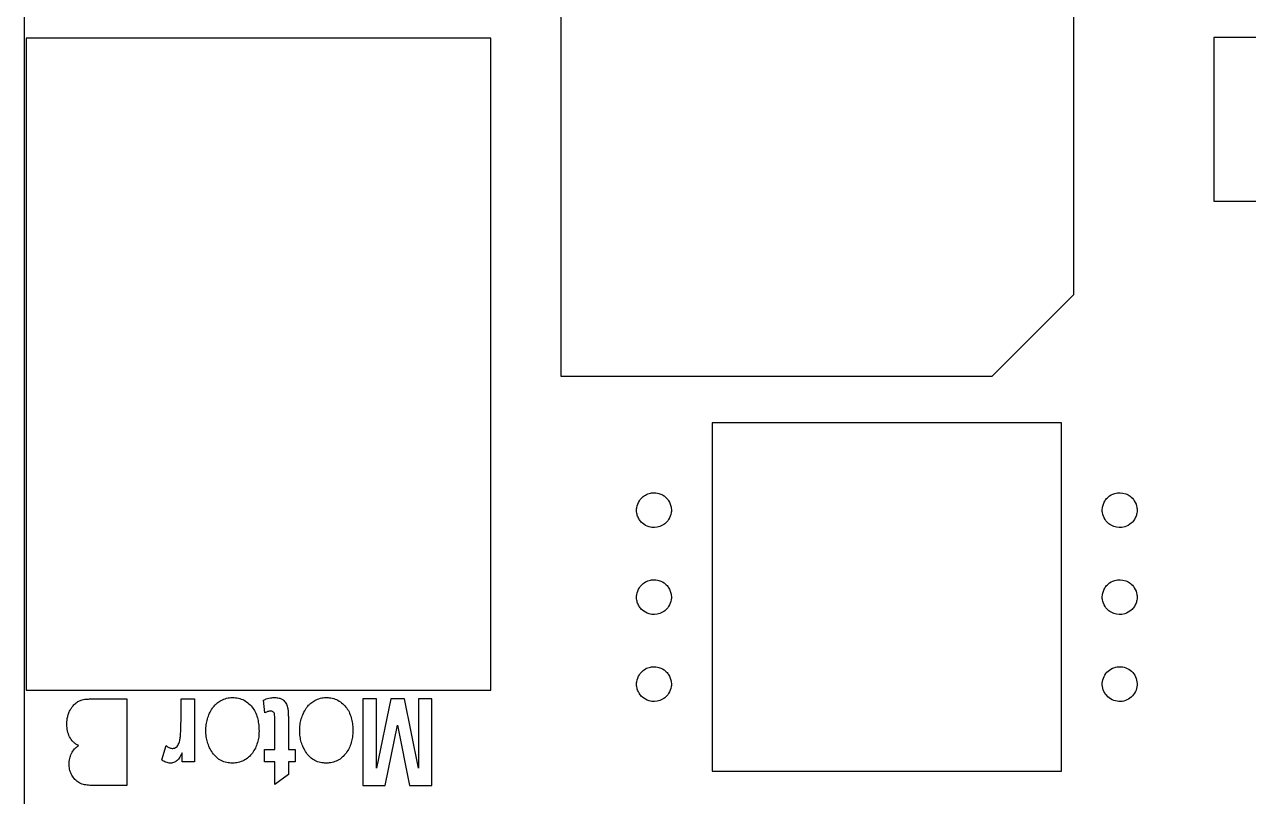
# Model space of a CAD drawing. Header units: millimetres. Extents: x -165 to 165, y -165 to 165.
# Drawn here: x 15.16 to 36.26, y 82.37 to 95.68 of the extents above; entities that cross this region are included whole.
import ezdxf

# ---------------------------------------------------------------- set-up
doc = ezdxf.new("R2010")
doc.units = ezdxf.units.MM
doc.layers.get('0').update_dxf_attribs({"linetype": 'CONTINUOUS'})

msp = doc.modelspace()

# ---------------------------------------------------------------- linework, layer by layer
for p, q in [((16.504, 84.055), (16.924, 84.055)), ((16.924, 84.055), (16.924, 82.555)), ((17.859, 83.718), (17.859, 84.055)), ((17.859, 84.055), (18.093, 84.055)), ((18.093, 84.055), (18.093, 82.964)), ((19.302, 83.812), (19.281, 84.031)), ((19.476, 83.178), (19.476, 83.629)), ((19.71, 83.659), (19.71, 83.178)), ((17.528, 82.999), (17.602, 83.245)), ((17.878, 82.964), (17.878, 83.119)), ((19.3, 82.964), (19.3, 83.178)), ((19.3, 83.178), (19.476, 83.178)), ((19.71, 83.178), (19.826, 83.178)), ((19.826, 83.178), (19.826, 82.964)), ((18.093, 82.964), (17.878, 82.964)), ((19.476, 82.964), (19.3, 82.964)), ((19.476, 82.574), (19.476, 82.964)), ((19.826, 82.964), (19.71, 82.964)), ((19.71, 82.964), (19.71, 82.745)), ((19.71, 82.745), (19.476, 82.574)), ((16.924, 82.555), (16.42, 82.555))]:
    msp.add_line(p, q)
for points in [[(15.161, 104.686), (58.161, 104.686), (58.161, 61.686), (15.161, 61.686)], [(24.405, 89.617), (31.838, 89.617), (33.247, 91.026), (33.247, 97.251), (32.041, 98.458), (24.405, 98.458)], [(15.192, 84.199), (23.199, 84.199), (23.199, 95.444), (15.192, 95.444)], [(37.67, 95.46), (35.658, 95.46), (35.658, 92.634), (37.67, 92.634)], [(33.035, 88.814), (27.01, 88.814), (27.01, 82.806), (33.035, 82.806)], [(22.184, 84.055), (21.95, 84.055), (21.95, 82.855), (21.711, 84.055), (21.473, 84.055), (21.229, 82.855), (21.229, 84.055), (20.995, 84.055), (20.995, 82.555), (21.378, 82.555), (21.589, 83.598), (21.797, 82.555), (22.184, 82.555)]]:
    msp.add_lwpolyline(points, close=True)
for points, knots in [([(26.113, 87.025), (26.05, 87.002), (25.987, 87), (25.924, 87.019), (25.881, 87.032), (25.843, 87.053), (25.81, 87.083), (25.792, 87.099), (25.776, 87.117), (25.762, 87.137), (25.748, 87.158), (25.736, 87.18), (25.728, 87.203), (25.72, 87.226), (25.714, 87.25), (25.711, 87.275), (25.709, 87.3), (25.709, 87.324), (25.713, 87.347), (25.719, 87.392), (25.734, 87.433), (25.758, 87.469), (25.794, 87.526), (25.844, 87.565), (25.906, 87.588)], [0.5, 0.5, 0.5, 0.5, 0.625, 0.625, 0.625, 0.6875, 0.6875, 0.6875, 0.71875, 0.71875, 0.71875, 0.75, 0.75, 0.75, 0.78125, 0.78125, 0.78125, 0.8125, 0.8125, 0.8125, 0.875, 0.875, 0.875, 1, 1, 1, 1]), ([(25.906, 87.588), (25.934, 87.598), (25.962, 87.604), (25.99, 87.606), (26.026, 87.608), (26.061, 87.604), (26.096, 87.594), (26.139, 87.581), (26.177, 87.56), (26.209, 87.53), (26.227, 87.514), (26.243, 87.496), (26.257, 87.476), (26.271, 87.455), (26.283, 87.433), (26.291, 87.41), (26.3, 87.386), (26.305, 87.362), (26.308, 87.338), (26.31, 87.313), (26.31, 87.289), (26.307, 87.265), (26.301, 87.221), (26.286, 87.18), (26.261, 87.143), (26.225, 87.087), (26.176, 87.048), (26.113, 87.025)], [0, 0, 0, 0, 0.0625, 0.0625, 0.0625, 0.125, 0.125, 0.125, 0.1875, 0.1875, 0.1875, 0.21875, 0.21875, 0.21875, 0.25, 0.25, 0.25, 0.28125, 0.28125, 0.28125, 0.3125, 0.3125, 0.3125, 0.375, 0.375, 0.375, 0.5, 0.5, 0.5, 0.5]), ([(33.932, 87.025), (33.869, 87.048), (33.82, 87.088), (33.784, 87.143), (33.759, 87.181), (33.744, 87.222), (33.738, 87.265), (33.735, 87.289), (33.735, 87.313), (33.737, 87.338), (33.74, 87.363), (33.745, 87.387), (33.754, 87.41), (33.763, 87.433), (33.774, 87.455), (33.788, 87.476), (33.802, 87.497), (33.818, 87.515), (33.836, 87.53), (33.869, 87.56), (33.907, 87.581), (33.949, 87.594), (34.013, 87.613), (34.077, 87.611), (34.139, 87.588)], [0, 0, 0, 0, 0.125, 0.125, 0.125, 0.1875, 0.1875, 0.1875, 0.21875, 0.21875, 0.21875, 0.25, 0.25, 0.25, 0.28125, 0.28125, 0.28125, 0.3125, 0.3125, 0.3125, 0.375, 0.375, 0.375, 0.5, 0.5, 0.5, 0.5]), ([(34.139, 87.588), (34.167, 87.578), (34.192, 87.564), (34.214, 87.547), (34.243, 87.526), (34.268, 87.5), (34.287, 87.469), (34.312, 87.432), (34.327, 87.391), (34.333, 87.347), (34.336, 87.323), (34.336, 87.299), (34.334, 87.275), (34.331, 87.25), (34.325, 87.226), (34.317, 87.203), (34.308, 87.179), (34.297, 87.157), (34.283, 87.137), (34.269, 87.116), (34.253, 87.098), (34.235, 87.083), (34.202, 87.053), (34.164, 87.032), (34.122, 87.019), (34.057, 87), (33.994, 87.002), (33.932, 87.025)], [0, 0, 0, 0, 0.0625, 0.0625, 0.0625, 0.125, 0.125, 0.125, 0.1875, 0.1875, 0.1875, 0.21875, 0.21875, 0.21875, 0.25, 0.25, 0.25, 0.28125, 0.28125, 0.28125, 0.3125, 0.3125, 0.3125, 0.375, 0.375, 0.375, 0.5, 0.5, 0.5, 0.5]), ([(26.113, 85.525), (26.05, 85.502), (25.987, 85.5), (25.924, 85.519), (25.881, 85.532), (25.843, 85.553), (25.81, 85.583), (25.792, 85.599), (25.776, 85.617), (25.762, 85.637), (25.748, 85.658), (25.736, 85.68), (25.728, 85.703), (25.72, 85.726), (25.714, 85.75), (25.711, 85.775), (25.709, 85.8), (25.709, 85.824), (25.713, 85.847), (25.719, 85.892), (25.734, 85.933), (25.758, 85.969), (25.794, 86.026), (25.844, 86.065), (25.906, 86.088)], [0.5, 0.5, 0.5, 0.5, 0.625, 0.625, 0.625, 0.6875, 0.6875, 0.6875, 0.71875, 0.71875, 0.71875, 0.75, 0.75, 0.75, 0.78125, 0.78125, 0.78125, 0.8125, 0.8125, 0.8125, 0.875, 0.875, 0.875, 1, 1, 1, 1]), ([(25.906, 86.088), (25.934, 86.098), (25.962, 86.104), (25.99, 86.106), (26.026, 86.108), (26.061, 86.104), (26.096, 86.094), (26.139, 86.081), (26.177, 86.06), (26.209, 86.03), (26.227, 86.014), (26.243, 85.996), (26.257, 85.976), (26.271, 85.955), (26.283, 85.933), (26.291, 85.91), (26.3, 85.886), (26.305, 85.862), (26.308, 85.838), (26.31, 85.813), (26.31, 85.789), (26.307, 85.765), (26.301, 85.721), (26.286, 85.68), (26.261, 85.643), (26.225, 85.587), (26.176, 85.548), (26.113, 85.525)], [0, 0, 0, 0, 0.0625, 0.0625, 0.0625, 0.125, 0.125, 0.125, 0.1875, 0.1875, 0.1875, 0.21875, 0.21875, 0.21875, 0.25, 0.25, 0.25, 0.28125, 0.28125, 0.28125, 0.3125, 0.3125, 0.3125, 0.375, 0.375, 0.375, 0.5, 0.5, 0.5, 0.5]), ([(33.932, 85.525), (33.869, 85.548), (33.82, 85.588), (33.784, 85.643), (33.759, 85.681), (33.744, 85.722), (33.738, 85.765), (33.735, 85.789), (33.735, 85.813), (33.737, 85.838), (33.74, 85.863), (33.745, 85.887), (33.754, 85.91), (33.763, 85.933), (33.774, 85.955), (33.788, 85.976), (33.802, 85.997), (33.818, 86.015), (33.836, 86.03), (33.869, 86.06), (33.907, 86.081), (33.949, 86.094), (34.013, 86.113), (34.077, 86.111), (34.139, 86.088)], [0, 0, 0, 0, 0.125, 0.125, 0.125, 0.1875, 0.1875, 0.1875, 0.21875, 0.21875, 0.21875, 0.25, 0.25, 0.25, 0.28125, 0.28125, 0.28125, 0.3125, 0.3125, 0.3125, 0.375, 0.375, 0.375, 0.5, 0.5, 0.5, 0.5]), ([(34.139, 86.088), (34.167, 86.078), (34.192, 86.064), (34.214, 86.047), (34.243, 86.026), (34.268, 86), (34.287, 85.969), (34.312, 85.932), (34.327, 85.891), (34.333, 85.847), (34.336, 85.823), (34.336, 85.799), (34.334, 85.775), (34.331, 85.75), (34.325, 85.726), (34.317, 85.703), (34.308, 85.679), (34.297, 85.657), (34.283, 85.637), (34.269, 85.616), (34.253, 85.598), (34.235, 85.583), (34.202, 85.553), (34.164, 85.532), (34.122, 85.519), (34.057, 85.5), (33.994, 85.502), (33.932, 85.525)], [0, 0, 0, 0, 0.0625, 0.0625, 0.0625, 0.125, 0.125, 0.125, 0.1875, 0.1875, 0.1875, 0.21875, 0.21875, 0.21875, 0.25, 0.25, 0.25, 0.28125, 0.28125, 0.28125, 0.3125, 0.3125, 0.3125, 0.375, 0.375, 0.375, 0.5, 0.5, 0.5, 0.5]), ([(25.906, 84.588), (25.934, 84.598), (25.962, 84.604), (25.99, 84.606), (26.026, 84.608), (26.061, 84.604), (26.096, 84.594), (26.139, 84.581), (26.177, 84.56), (26.209, 84.53), (26.227, 84.514), (26.243, 84.496), (26.257, 84.476), (26.271, 84.455), (26.283, 84.433), (26.291, 84.41), (26.3, 84.386), (26.305, 84.362), (26.308, 84.338), (26.31, 84.313), (26.31, 84.289), (26.307, 84.265), (26.301, 84.221), (26.286, 84.18), (26.261, 84.143), (26.225, 84.087), (26.176, 84.048), (26.113, 84.025)], [0, 0, 0, 0, 0.0625, 0.0625, 0.0625, 0.125, 0.125, 0.125, 0.1875, 0.1875, 0.1875, 0.21875, 0.21875, 0.21875, 0.25, 0.25, 0.25, 0.28125, 0.28125, 0.28125, 0.3125, 0.3125, 0.3125, 0.375, 0.375, 0.375, 0.5, 0.5, 0.5, 0.5]), ([(33.932, 84.025), (33.894, 84.039), (33.861, 84.059), (33.832, 84.086), (33.803, 84.113), (33.78, 84.144), (33.763, 84.181), (33.746, 84.217), (33.737, 84.255), (33.736, 84.294), (33.734, 84.334), (33.74, 84.373), (33.754, 84.41), (33.767, 84.447), (33.788, 84.48), (33.815, 84.51), (33.842, 84.539), (33.873, 84.562), (33.91, 84.579), (33.946, 84.595), (33.984, 84.605), (34.023, 84.606), (34.063, 84.608), (34.101, 84.602), (34.139, 84.588)], [0, 0, 0, 0, 0.0625, 0.0625, 0.0625, 0.125, 0.125, 0.125, 0.1875, 0.1875, 0.1875, 0.25, 0.25, 0.25, 0.3125, 0.3125, 0.3125, 0.375, 0.375, 0.375, 0.4375, 0.4375, 0.4375, 0.5, 0.5, 0.5, 0.5]), ([(26.113, 84.025), (26.05, 84.002), (25.987, 84), (25.924, 84.019), (25.881, 84.032), (25.843, 84.053), (25.81, 84.083), (25.792, 84.099), (25.776, 84.117), (25.762, 84.137), (25.748, 84.158), (25.736, 84.18), (25.728, 84.203), (25.72, 84.226), (25.714, 84.25), (25.711, 84.275), (25.709, 84.3), (25.709, 84.324), (25.713, 84.347), (25.719, 84.392), (25.734, 84.433), (25.758, 84.469), (25.794, 84.526), (25.844, 84.565), (25.906, 84.588)], [0.5, 0.5, 0.5, 0.5, 0.625, 0.625, 0.625, 0.6875, 0.6875, 0.6875, 0.71875, 0.71875, 0.71875, 0.75, 0.75, 0.75, 0.78125, 0.78125, 0.78125, 0.8125, 0.8125, 0.8125, 0.875, 0.875, 0.875, 1, 1, 1, 1]), ([(34.139, 84.588), (34.177, 84.574), (34.21, 84.554), (34.239, 84.527), (34.268, 84.5), (34.291, 84.468), (34.308, 84.432), (34.325, 84.396), (34.334, 84.358), (34.335, 84.318), (34.337, 84.278), (34.331, 84.24), (34.317, 84.203), (34.303, 84.166), (34.283, 84.133), (34.256, 84.103), (34.229, 84.074), (34.198, 84.051), (34.161, 84.034), (34.125, 84.017), (34.087, 84.008), (34.048, 84.006), (34.008, 84.005), (33.97, 84.011), (33.932, 84.025)], [0, 0, 0, 0, 0.0625, 0.0625, 0.0625, 0.125, 0.125, 0.125, 0.1875, 0.1875, 0.1875, 0.25, 0.25, 0.25, 0.3125, 0.3125, 0.3125, 0.375, 0.375, 0.375, 0.4375, 0.4375, 0.4375, 0.5, 0.5, 0.5, 0.5]), ([(15.891, 83.614), (15.892, 83.643), (15.893, 83.665), (15.895, 83.681), (15.897, 83.702), (15.901, 83.724), (15.906, 83.747), (15.911, 83.767), (15.917, 83.789), (15.926, 83.811), (15.934, 83.832), (15.944, 83.852), (15.955, 83.871), (15.965, 83.886), (15.975, 83.901), (15.985, 83.915), (16.003, 83.938), (16.021, 83.957), (16.04, 83.974), (16.058, 83.989), (16.076, 84.002), (16.095, 84.012), (16.104, 84.017), (16.115, 84.022), (16.125, 84.026), (16.132, 84.029), (16.143, 84.032), (16.157, 84.036)], [0, 0, 0, 0, 0.125, 0.125, 0.125, 0.25, 0.25, 0.25, 0.375, 0.375, 0.375, 0.5, 0.5, 0.5, 0.6, 0.6, 0.6, 0.75, 0.75, 0.75, 0.875, 0.875, 0.875, 0.9375, 0.9375, 0.9375, 1, 1, 1, 1]), ([(16.157, 84.036), (16.174, 84.04), (16.188, 84.042), (16.2, 84.044), (16.21, 84.045), (16.224, 84.046), (16.243, 84.048), (16.269, 84.05), (16.298, 84.051), (16.33, 84.052), (16.365, 84.053), (16.394, 84.054), (16.417, 84.054), (16.437, 84.054), (16.466, 84.055), (16.504, 84.055)], [0, 0, 0, 0, 0.125, 0.125, 0.125, 0.25, 0.25, 0.25, 0.5, 0.5, 0.5, 0.75, 0.75, 0.75, 1, 1, 1, 1]), ([(18.287, 83.503), (18.288, 83.525), (18.288, 83.542), (18.289, 83.554), (18.29, 83.57), (18.292, 83.587), (18.294, 83.605), (18.298, 83.639), (18.305, 83.672), (18.314, 83.705), (18.334, 83.773), (18.362, 83.835), (18.399, 83.889), (18.411, 83.906), (18.425, 83.923), (18.441, 83.941), (18.452, 83.953), (18.464, 83.964), (18.477, 83.976), (18.499, 83.994), (18.523, 84.011), (18.549, 84.025), (18.579, 84.041), (18.611, 84.054), (18.644, 84.062), (18.66, 84.066), (18.677, 84.069), (18.694, 84.071), (18.705, 84.072), (18.722, 84.073), (18.745, 84.074)], [0, 0, 0, 0, 0.0625, 0.0625, 0.0625, 0.125, 0.125, 0.125, 0.25, 0.25, 0.25, 0.5, 0.5, 0.5, 0.581633, 0.581633, 0.581633, 0.642857, 0.642857, 0.642857, 0.75, 0.75, 0.75, 0.875, 0.875, 0.875, 0.9375, 0.9375, 0.9375, 1, 1, 1, 1]), ([(18.745, 84.074), (18.768, 84.074), (18.785, 84.073), (18.797, 84.071), (18.814, 84.07), (18.831, 84.067), (18.848, 84.063), (18.882, 84.055), (18.914, 84.043), (18.945, 84.027), (18.975, 84.011), (19.004, 83.991), (19.03, 83.967), (19.057, 83.943), (19.08, 83.917), (19.099, 83.89), (19.137, 83.837), (19.164, 83.774), (19.181, 83.7), (19.189, 83.669), (19.194, 83.635), (19.198, 83.598), (19.2, 83.581), (19.201, 83.564), (19.202, 83.546), (19.202, 83.534), (19.203, 83.517), (19.203, 83.494)], [0, 0, 0, 0, 0.0625, 0.0625, 0.0625, 0.125, 0.125, 0.125, 0.25, 0.25, 0.25, 0.375, 0.375, 0.375, 0.5, 0.5, 0.5, 0.75, 0.75, 0.75, 0.875, 0.875, 0.875, 0.9375, 0.9375, 0.9375, 1, 1, 1, 1]), ([(19.281, 84.031), (19.301, 84.04), (19.316, 84.047), (19.326, 84.05), (19.34, 84.056), (19.356, 84.06), (19.374, 84.064), (19.391, 84.068), (19.407, 84.07), (19.422, 84.072), (19.433, 84.073), (19.45, 84.074), (19.472, 84.074)], [0.0000001, 0.0000001, 0.0000001, 0.0000001, 0.25, 0.25, 0.25, 0.5, 0.5, 0.5, 0.75, 0.75, 0.75, 1, 1, 1, 1]), ([(19.472, 84.074), (19.489, 84.074), (19.501, 84.073), (19.51, 84.072), (19.522, 84.071), (19.535, 84.069), (19.548, 84.065), (19.566, 84.061), (19.582, 84.054), (19.595, 84.047), (19.603, 84.043), (19.61, 84.038), (19.617, 84.033), (19.637, 84.018), (19.654, 83.999), (19.667, 83.976), (19.674, 83.965), (19.679, 83.953), (19.684, 83.941), (19.687, 83.933), (19.69, 83.921), (19.695, 83.905)], [0, 0, 0, 0, 0.125, 0.125, 0.125, 0.25, 0.25, 0.25, 0.416667, 0.416667, 0.416667, 0.5, 0.5, 0.5, 0.75, 0.75, 0.75, 0.875, 0.875, 0.875, 1, 1, 1, 1]), ([(19.904, 83.503), (19.905, 83.525), (19.905, 83.542), (19.906, 83.554), (19.907, 83.57), (19.908, 83.587), (19.911, 83.605), (19.915, 83.639), (19.922, 83.672), (19.931, 83.705), (19.95, 83.773), (19.979, 83.835), (20.016, 83.889), (20.028, 83.906), (20.042, 83.923), (20.058, 83.941), (20.069, 83.953), (20.081, 83.964), (20.094, 83.976), (20.116, 83.994), (20.14, 84.011), (20.166, 84.025), (20.196, 84.041), (20.227, 84.054), (20.261, 84.062), (20.277, 84.066), (20.294, 84.069), (20.311, 84.071), (20.322, 84.072), (20.339, 84.073), (20.362, 84.074)], [0, 0, 0, 0, 0.0625, 0.0625, 0.0625, 0.125, 0.125, 0.125, 0.25, 0.25, 0.25, 0.5, 0.5, 0.5, 0.581633, 0.581633, 0.581633, 0.642857, 0.642857, 0.642857, 0.75, 0.75, 0.75, 0.875, 0.875, 0.875, 0.9375, 0.9375, 0.9375, 1, 1, 1, 1]), ([(20.362, 84.074), (20.385, 84.074), (20.402, 84.073), (20.413, 84.071), (20.431, 84.07), (20.448, 84.067), (20.465, 84.063), (20.499, 84.055), (20.531, 84.043), (20.562, 84.027), (20.592, 84.011), (20.621, 83.991), (20.647, 83.967), (20.674, 83.943), (20.697, 83.917), (20.716, 83.89), (20.754, 83.837), (20.781, 83.774), (20.798, 83.7), (20.806, 83.669), (20.811, 83.635), (20.815, 83.598), (20.817, 83.581), (20.818, 83.564), (20.819, 83.546), (20.819, 83.534), (20.82, 83.517), (20.82, 83.494)], [0, 0, 0, 0, 0.0625, 0.0625, 0.0625, 0.125, 0.125, 0.125, 0.25, 0.25, 0.25, 0.375, 0.375, 0.375, 0.5, 0.5, 0.5, 0.75, 0.75, 0.75, 0.875, 0.875, 0.875, 0.9375, 0.9375, 0.9375, 1, 1, 1, 1]), ([(19.404, 83.84), (19.393, 83.84), (19.384, 83.839), (19.378, 83.837), (19.37, 83.836), (19.362, 83.834), (19.352, 83.831), (19.34, 83.827), (19.324, 83.821), (19.302, 83.812)], [0, 0, 0, 0, 0.25, 0.25, 0.25, 0.5, 0.5, 0.5, 0.9999999, 0.9999999, 0.9999999, 0.9999999]), ([(19.468, 83.798), (19.464, 83.807), (19.461, 83.813), (19.458, 83.816), (19.454, 83.822), (19.449, 83.826), (19.443, 83.83), (19.438, 83.834), (19.431, 83.837), (19.425, 83.838), (19.42, 83.839), (19.413, 83.84), (19.404, 83.84)], [0, 0, 0, 0, 0.25, 0.25, 0.25, 0.5, 0.5, 0.5, 0.75, 0.75, 0.75, 1, 1, 1, 1]), ([(19.476, 83.629), (19.476, 83.652), (19.476, 83.681), (19.475, 83.714), (19.474, 83.74), (19.473, 83.759), (19.472, 83.77), (19.471, 83.777), (19.471, 83.782), (19.471, 83.785), (19.47, 83.789), (19.469, 83.793), (19.468, 83.798)], [0, 0, 0, 0, 0.5, 0.5, 0.5, 0.833333, 0.833333, 0.833333, 0.916667, 0.916667, 0.916667, 1, 1, 1, 1]), ([(19.695, 83.905), (19.698, 83.891), (19.7, 83.88), (19.701, 83.87), (19.702, 83.861), (19.703, 83.849), (19.704, 83.835), (19.706, 83.82), (19.707, 83.802), (19.707, 83.782), (19.708, 83.757), (19.709, 83.734), (19.709, 83.712), (19.709, 83.701), (19.709, 83.683), (19.71, 83.659)], [0, 0, 0, 0, 0.142857, 0.142857, 0.142857, 0.285714, 0.285714, 0.285714, 0.5, 0.5, 0.5, 0.785714, 0.785714, 0.785714, 1, 1, 1, 1]), ([(16.098, 83.247), (16.075, 83.258), (16.059, 83.266), (16.048, 83.273), (16.032, 83.283), (16.018, 83.294), (16.004, 83.307), (15.978, 83.333), (15.956, 83.363), (15.938, 83.397), (15.922, 83.429), (15.91, 83.464), (15.902, 83.503), (15.898, 83.521), (15.895, 83.54), (15.894, 83.558), (15.893, 83.571), (15.892, 83.589), (15.891, 83.614)], [0, 0, 0, 0, 0.125, 0.125, 0.125, 0.25, 0.25, 0.25, 0.5, 0.5, 0.5, 0.75, 0.75, 0.75, 0.875, 0.875, 0.875, 1, 1, 1, 1]), ([(17.708, 83.198), (17.716, 83.198), (17.723, 83.198), (17.727, 83.199), (17.733, 83.2), (17.738, 83.201), (17.744, 83.203), (17.756, 83.208), (17.767, 83.213), (17.777, 83.221), (17.795, 83.235), (17.809, 83.255), (17.82, 83.28), (17.828, 83.301), (17.835, 83.324), (17.84, 83.35), (17.844, 83.371), (17.847, 83.395), (17.85, 83.423), (17.853, 83.461), (17.856, 83.51), (17.857, 83.57), (17.858, 83.6), (17.859, 83.649), (17.859, 83.718)], [0, 0, 0, 0, 0.03125, 0.03125, 0.03125, 0.0625, 0.0625, 0.0625, 0.125, 0.125, 0.125, 0.25, 0.25, 0.25, 0.375, 0.375, 0.375, 0.5, 0.5, 0.5, 0.75, 0.75, 0.75, 1, 1, 1, 1]), ([(18.746, 82.944), (18.723, 82.945), (18.707, 82.946), (18.695, 82.947), (18.678, 82.948), (18.662, 82.951), (18.646, 82.954), (18.611, 82.962), (18.58, 82.973), (18.551, 82.988), (18.52, 83.004), (18.493, 83.023), (18.468, 83.046), (18.445, 83.067), (18.423, 83.093), (18.402, 83.122), (18.383, 83.15), (18.366, 83.179), (18.351, 83.21), (18.336, 83.242), (18.324, 83.273), (18.315, 83.304), (18.306, 83.335), (18.299, 83.368), (18.294, 83.402), (18.292, 83.419), (18.29, 83.436), (18.289, 83.453), (18.288, 83.464), (18.288, 83.481), (18.287, 83.503)], [0, 0, 0, 0, 0.0625, 0.0625, 0.0625, 0.125, 0.125, 0.125, 0.25, 0.25, 0.25, 0.375, 0.375, 0.375, 0.5, 0.5, 0.5, 0.625, 0.625, 0.625, 0.75, 0.75, 0.75, 0.875, 0.875, 0.875, 0.9375, 0.9375, 0.9375, 1, 1, 1, 1]), ([(19.203, 83.494), (19.202, 83.472), (19.202, 83.455), (19.201, 83.444), (19.2, 83.427), (19.199, 83.41), (19.197, 83.394), (19.192, 83.361), (19.185, 83.329), (19.176, 83.297), (19.166, 83.265), (19.154, 83.234), (19.14, 83.204), (19.124, 83.173), (19.107, 83.144), (19.088, 83.118), (19.068, 83.09), (19.046, 83.065), (19.022, 83.044), (18.997, 83.023), (18.969, 83.004), (18.939, 82.989), (18.909, 82.974), (18.878, 82.962), (18.845, 82.955), (18.829, 82.951), (18.812, 82.949), (18.796, 82.947), (18.785, 82.946), (18.768, 82.945), (18.746, 82.944)], [0, 0, 0, 0, 0.0625, 0.0625, 0.0625, 0.125, 0.125, 0.125, 0.25, 0.25, 0.25, 0.375, 0.375, 0.375, 0.5, 0.5, 0.5, 0.625, 0.625, 0.625, 0.75, 0.75, 0.75, 0.875, 0.875, 0.875, 0.9375, 0.9375, 0.9375, 1, 1, 1, 1]), ([(20.363, 82.944), (20.34, 82.945), (20.324, 82.946), (20.312, 82.947), (20.295, 82.948), (20.279, 82.951), (20.262, 82.954), (20.228, 82.962), (20.196, 82.973), (20.167, 82.988), (20.137, 83.004), (20.11, 83.023), (20.085, 83.046), (20.062, 83.067), (20.04, 83.093), (20.019, 83.122), (20, 83.15), (19.983, 83.179), (19.968, 83.21), (19.953, 83.242), (19.94, 83.273), (19.932, 83.304), (19.923, 83.335), (19.916, 83.368), (19.911, 83.402), (19.909, 83.419), (19.907, 83.436), (19.906, 83.453), (19.905, 83.464), (19.905, 83.481), (19.904, 83.503)], [0, 0, 0, 0, 0.0625, 0.0625, 0.0625, 0.125, 0.125, 0.125, 0.25, 0.25, 0.25, 0.375, 0.375, 0.375, 0.5, 0.5, 0.5, 0.625, 0.625, 0.625, 0.75, 0.75, 0.75, 0.875, 0.875, 0.875, 0.9375, 0.9375, 0.9375, 1, 1, 1, 1]), ([(20.82, 83.494), (20.819, 83.472), (20.819, 83.455), (20.818, 83.444), (20.817, 83.427), (20.816, 83.41), (20.813, 83.394), (20.809, 83.361), (20.802, 83.329), (20.793, 83.297), (20.783, 83.265), (20.771, 83.234), (20.756, 83.204), (20.741, 83.173), (20.724, 83.144), (20.705, 83.118), (20.685, 83.09), (20.662, 83.065), (20.638, 83.044), (20.614, 83.023), (20.586, 83.004), (20.556, 82.989), (20.526, 82.974), (20.495, 82.962), (20.462, 82.955), (20.446, 82.951), (20.429, 82.949), (20.413, 82.947), (20.402, 82.946), (20.385, 82.945), (20.363, 82.944)], [0, 0, 0, 0, 0.0625, 0.0625, 0.0625, 0.125, 0.125, 0.125, 0.25, 0.25, 0.25, 0.375, 0.375, 0.375, 0.5, 0.5, 0.5, 0.625, 0.625, 0.625, 0.75, 0.75, 0.75, 0.875, 0.875, 0.875, 0.9375, 0.9375, 0.9375, 1, 1, 1, 1]), ([(15.93, 82.927), (15.931, 82.948), (15.932, 82.963), (15.933, 82.974), (15.934, 82.99), (15.937, 83.005), (15.94, 83.021), (15.947, 83.051), (15.957, 83.081), (15.972, 83.11), (15.986, 83.139), (16.004, 83.165), (16.024, 83.188), (16.036, 83.201), (16.047, 83.212), (16.059, 83.221), (16.067, 83.227), (16.08, 83.236), (16.098, 83.247)], [0, 0, 0, 0, 0.125, 0.125, 0.125, 0.25, 0.25, 0.25, 0.5, 0.5, 0.5, 0.75, 0.75, 0.75, 0.875, 0.875, 0.875, 1, 1, 1, 1]), ([(17.602, 83.245), (17.612, 83.237), (17.62, 83.231), (17.625, 83.227), (17.633, 83.221), (17.642, 83.216), (17.651, 83.212), (17.661, 83.207), (17.67, 83.204), (17.679, 83.202), (17.685, 83.2), (17.695, 83.199), (17.708, 83.198)], [0, 0, 0, 0, 0.25, 0.25, 0.25, 0.5, 0.5, 0.5, 0.75, 0.75, 0.75, 1, 1, 1, 1]), ([(17.878, 83.119), (17.863, 83.09), (17.852, 83.069), (17.845, 83.057), (17.84, 83.05), (17.834, 83.04), (17.825, 83.028), (17.817, 83.017), (17.81, 83.007), (17.804, 83), (17.795, 82.99), (17.786, 82.982), (17.778, 82.976), (17.769, 82.969), (17.759, 82.963), (17.748, 82.958), (17.737, 82.953), (17.725, 82.95), (17.714, 82.948), (17.706, 82.946), (17.694, 82.945), (17.679, 82.944)], [0, 0, 0, 0, 0.25, 0.25, 0.25, 0.375, 0.375, 0.375, 0.5, 0.5, 0.5, 0.625, 0.625, 0.625, 0.75, 0.75, 0.75, 0.875, 0.875, 0.875, 1, 1, 1, 1]), ([(16.42, 82.555), (16.379, 82.555), (16.35, 82.556), (16.332, 82.557), (16.304, 82.558), (16.275, 82.56), (16.244, 82.564), (16.211, 82.568), (16.182, 82.573), (16.157, 82.581), (16.129, 82.59), (16.103, 82.603), (16.078, 82.62), (16.055, 82.637), (16.034, 82.657), (16.015, 82.681), (15.997, 82.704), (15.981, 82.729), (15.968, 82.756), (15.955, 82.782), (15.945, 82.81), (15.939, 82.839), (15.936, 82.853), (15.934, 82.868), (15.933, 82.883), (15.932, 82.892), (15.931, 82.907), (15.93, 82.927)], [0, 0, 0, 0, 0.125, 0.125, 0.125, 0.25, 0.25, 0.25, 0.375, 0.375, 0.375, 0.5, 0.5, 0.5, 0.625, 0.625, 0.625, 0.75, 0.75, 0.75, 0.875, 0.875, 0.875, 0.9375, 0.9375, 0.9375, 1, 1, 1, 1]), ([(17.679, 82.944), (17.661, 82.945), (17.647, 82.946), (17.638, 82.948), (17.626, 82.95), (17.613, 82.954), (17.599, 82.959), (17.586, 82.964), (17.573, 82.97), (17.562, 82.976), (17.554, 82.981), (17.543, 82.988), (17.528, 82.999)], [0, 0, 0, 0, 0.25, 0.25, 0.25, 0.5, 0.5, 0.5, 0.75, 0.75, 0.75, 1, 1, 1, 1])]:
    msp.add_open_spline(points, degree=3, knots=knots)

doc.saveas('drawing.dxf')
